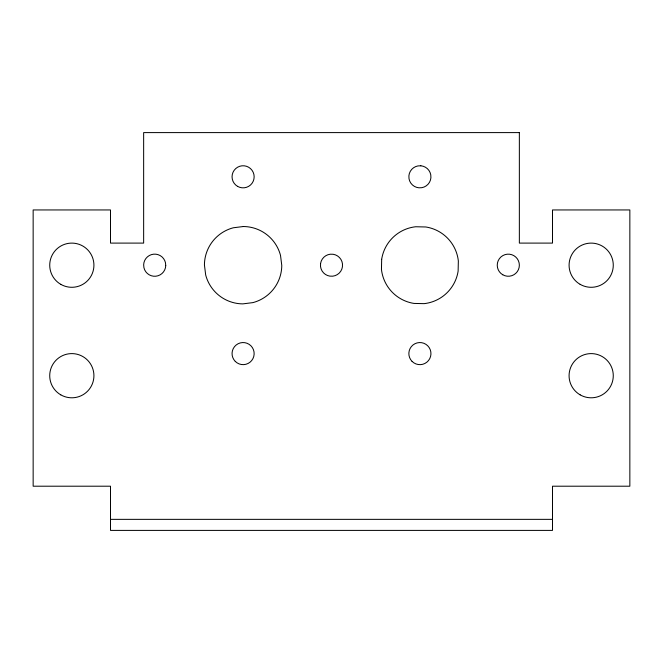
<?xml version="1.0" encoding="UTF-8"?>
<svg xmlns="http://www.w3.org/2000/svg" width="663" height="663" viewBox="0 0 663 663"><rect width="100%" height="100%" fill="white"/><g stroke="black" fill="none" stroke-linecap="round" stroke-linejoin="round"><path stroke-width="0.99" d="M110.497 519.353L552.503 519.353M320.569 263.567L320.519 266.451A11.047 11.047 0 0 0 329.867 276.131L332.751 276.181A11.047 11.047 0 0 0 342.431 266.833L342.481 263.949A11.047 11.047 0 0 0 333.133 254.269L330.249 254.219A11.047 11.047 0 0 0 320.569 263.567M381.673 259.308L381.457 269.402A38.678 38.678 0 0 0 414.01 303.422L424.105 303.646A38.678 38.678 0 0 0 458.125 271.092L458.348 260.998A38.678 38.678 0 0 0 425.787 226.978L415.693 226.754A38.678 38.678 0 0 0 381.673 259.308M243.329 226.522L233.31 227.782A38.678 38.678 0 0 0 204.428 264.968L205.687 274.988A38.678 38.678 0 0 0 242.873 303.878L252.885 302.618A38.678 38.678 0 0 0 281.775 265.432L280.515 255.412A38.678 38.678 0 0 0 243.329 226.522M420.831 165.791L417.947 165.924A11.047 11.047 0 0 0 408.889 175.869L409.021 178.753A11.047 11.047 0 0 0 418.975 187.811L421.85 187.679A11.047 11.047 0 0 0 430.909 177.725L430.776 174.85A11.047 11.047 0 0 0 420.831 165.791M519.353 132.6L143.647 132.6L143.647 243.097L110.497 243.097L110.497 209.947L33.15 209.947L33.15 486.203L110.497 486.203L110.497 530.4L552.503 530.4L552.503 486.203L629.85 486.203L629.85 209.947L552.503 209.947L552.503 243.097L519.353 243.097L519.353 132.6M165.742 265.598L165.468 262.722A11.047 11.047 0 0 0 143.656 264.802L143.929 267.678A11.047 11.047 0 0 0 165.742 265.598M60.772 284.336A22.103 22.103 0 0 0 93.922 265.2A22.103 22.103 0 0 0 60.772 246.064A22.103 22.103 0 0 0 60.772 284.336M60.772 394.841A22.103 22.103 0 0 0 93.922 375.697A22.103 22.103 0 0 0 60.772 356.561A22.103 22.103 0 0 0 60.772 394.841M237.578 186.369A11.047 11.047 0 0 0 254.153 176.797A11.047 11.047 0 0 0 237.578 167.233A11.047 11.047 0 0 0 237.578 186.369M235.29 361.41A11.047 11.047 0 0 0 253.772 356.462A11.047 11.047 0 0 0 240.238 342.928A11.047 11.047 0 0 0 235.29 361.41M412.088 361.41A11.047 11.047 0 0 0 430.577 356.462A11.047 11.047 0 0 0 417.044 342.928A11.047 11.047 0 0 0 412.088 361.41M502.778 274.772A11.047 11.047 0 0 0 519.353 265.2A11.047 11.047 0 0 0 502.778 255.628A11.047 11.047 0 0 0 502.778 274.772M580.125 284.336A22.103 22.103 0 0 0 613.275 265.2A22.103 22.103 0 0 0 580.125 246.064A22.103 22.103 0 0 0 580.125 284.336M580.125 394.841A22.103 22.103 0 0 0 613.275 375.697A22.103 22.103 0 0 0 580.125 356.561A22.103 22.103 0 0 0 580.125 394.841"/></g></svg>
